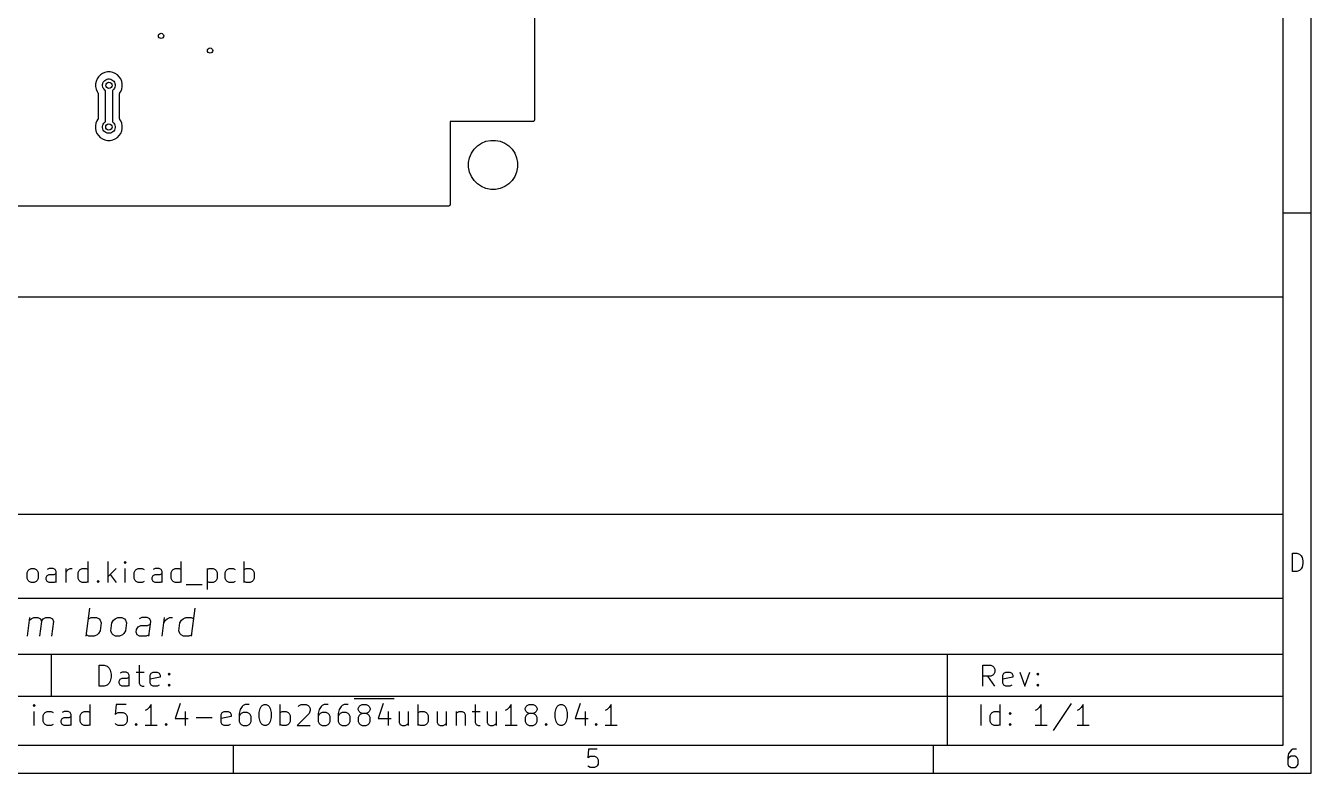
# Model space of a CAD drawing. Extents: x -66 to 211, y -177 to 13.
# Drawn here: x 119.6 to 211.4, y -176.9 to -123.6 of the extents above; entities that cross this region are included whole.
import ezdxf

# ---------------------------------------------------------------- set-up
doc = ezdxf.new("R2010")
doc.units = 0
doc.layers.add('BLACK', color=7, linetype='CONTINUOUS')

msp = doc.modelspace()

# ---------------------------------------------------------------- linework, layer by layer
at = {"layer": 'BLACK', "linetype": 'CONTINUOUS'}
for p, q in [((211.435, -176.949), (211.435, 13.0581)), ((209.435, -174.949), (209.435, 11.0581)), ((155.949, -117.324), (155.949, -130.289)), ((124.639, -127.538), (124.602, -127.724)), ((124.711, -127.364), (124.639, -127.538)), ((124.816, -127.207), (124.711, -127.364)), ((124.949, -127.074), (124.816, -127.207)), ((125.106, -126.969), (124.949, -127.074)), ((125.28, -126.897), (125.106, -126.969)), ((125.127, -127.687), (125.161, -127.605)), ((125.161, -127.605), (125.21, -127.531)), ((125.21, -127.531), (125.273, -127.468)), ((125.273, -127.468), (125.347, -127.419)), ((125.465, -126.86), (125.28, -126.897)), ((125.347, -127.419), (125.429, -127.385)), ((125.429, -127.385), (125.515, -127.368)), ((125.654, -126.86), (125.465, -126.86)), ((125.515, -127.368), (125.604, -127.368)), ((125.604, -127.368), (125.691, -127.385)), ((125.839, -126.897), (125.654, -126.86)), ((125.691, -127.385), (125.773, -127.419)), ((125.773, -127.419), (125.847, -127.468)), ((126.014, -126.969), (125.839, -126.897)), ((125.847, -127.468), (125.909, -127.531)), ((125.909, -127.531), (125.959, -127.605)), ((125.959, -127.605), (125.993, -127.687)), ((126.171, -127.074), (126.014, -126.969)), ((126.304, -127.207), (126.171, -127.074)), ((126.409, -127.364), (126.304, -127.207)), ((126.481, -127.538), (126.409, -127.364)), ((126.518, -127.724), (126.481, -127.538)), ((124.602, -127.724), (124.602, -127.912)), ((124.602, -127.912), (124.639, -128.097)), ((124.639, -128.097), (124.711, -128.272)), ((124.711, -128.272), (124.776, -128.37)), ((124.776, -128.37), (124.777, -128.37)), ((124.777, -128.37), (124.777, -128.37)), ((124.777, -128.37), (124.777, -128.37)), ((124.777, -128.37), (124.777, -128.371)), ((124.777, -128.371), (124.783, -128.382)), ((124.783, -128.382), (124.788, -128.392)), ((124.788, -128.392), (124.788, -128.393)), ((124.788, -128.393), (124.789, -128.393)), ((124.789, -128.393), (124.792, -128.405)), ((124.792, -128.405), (124.795, -128.416)), ((124.795, -128.416), (124.795, -128.416)), ((124.795, -128.416), (124.796, -128.417)), ((124.796, -128.417), (124.797, -128.429)), ((124.797, -128.429), (124.798, -128.44)), ((124.798, -128.44), (124.798, -130.174)), ((125.11, -127.774), (125.127, -127.687)), ((125.11, -127.862), (125.11, -127.774)), ((125.127, -127.949), (125.11, -127.862)), ((125.161, -128.031), (125.127, -127.949)), ((125.21, -128.105), (125.161, -128.031)), ((125.273, -128.167), (125.21, -128.105)), ((125.306, -128.189), (125.273, -128.167)), ((125.306, -130.427), (125.306, -128.189)), ((125.847, -128.167), (125.814, -128.189)), ((125.814, -128.189), (125.814, -130.43)), ((125.909, -128.105), (125.847, -128.167)), ((125.959, -128.031), (125.909, -128.105)), ((125.993, -127.949), (125.959, -128.031)), ((125.993, -127.687), (126.01, -127.774)), ((126.01, -127.862), (125.993, -127.949)), ((126.01, -127.774), (126.01, -127.862)), ((126.322, -128.439), (126.323, -128.427)), ((126.322, -128.44), (126.322, -128.439)), ((126.322, -130.181), (126.322, -128.44)), ((126.322, -128.44), (126.322, -128.44)), ((126.322, -128.44), (126.322, -128.44)), ((126.322, -128.44), (126.322, -128.44)), ((126.323, -128.427), (126.324, -128.415)), ((126.324, -128.415), (126.325, -128.415)), ((126.325, -128.414), (126.328, -128.403)), ((126.325, -128.415), (126.325, -128.414)), ((126.328, -128.403), (126.332, -128.392)), ((126.332, -128.39), (126.338, -128.38)), ((126.332, -128.391), (126.332, -128.39)), ((126.332, -128.392), (126.332, -128.391)), ((126.338, -128.38), (126.343, -128.37)), ((126.343, -128.37), (126.409, -128.272)), ((126.409, -128.272), (126.481, -128.097)), ((126.481, -128.097), (126.518, -127.912)), ((126.518, -127.912), (126.518, -127.724)), ((124.708, -130.346), (124.636, -130.52)), ((124.776, -130.244), (124.708, -130.346)), ((124.782, -130.234), (124.776, -130.244)), ((124.788, -130.224), (124.782, -130.234)), ((124.792, -130.211), (124.788, -130.222)), ((124.788, -130.222), (124.788, -130.223)), ((124.788, -130.223), (124.788, -130.224)), ((124.795, -130.2), (124.792, -130.211)), ((124.797, -130.187), (124.795, -130.199)), ((124.795, -130.199), (124.795, -130.199)), ((124.795, -130.199), (124.795, -130.2)), ((124.798, -130.175), (124.797, -130.187)), ((124.798, -130.174), (124.798, -130.174)), ((124.798, -130.174), (124.798, -130.174)), ((124.798, -130.174), (124.798, -130.174)), ((124.798, -130.174), (124.798, -130.175)), ((126.323, -130.193), (126.322, -130.181)), ((126.324, -130.204), (126.323, -130.193)), ((126.324, -130.205), (126.324, -130.204)), ((126.324, -130.206), (126.324, -130.205)), ((126.328, -130.217), (126.324, -130.206)), ((126.331, -130.228), (126.328, -130.217)), ((126.331, -130.229), (126.331, -130.228)), ((126.331, -130.23), (126.331, -130.229)), ((126.337, -130.24), (126.331, -130.23)), ((126.342, -130.25), (126.337, -130.24)), ((126.343, -130.251), (126.342, -130.25)), ((126.343, -130.252), (126.343, -130.251)), ((126.343, -130.251), (126.343, -130.251)), ((126.343, -130.251), (126.343, -130.251)), ((126.406, -130.346), (126.343, -130.252)), ((126.478, -130.52), (126.406, -130.346)), ((155.911, -130.38), (155.901, -130.388)), ((155.919, -130.37), (155.911, -130.379)), ((155.911, -130.379), (155.911, -130.38)), ((155.911, -130.38), (155.911, -130.38)), ((155.927, -130.361), (155.919, -130.37)), ((155.933, -130.35), (155.927, -130.36)), ((155.927, -130.36), (155.927, -130.361)), ((155.927, -130.361), (155.927, -130.361)), ((155.939, -130.339), (155.933, -130.35)), ((155.942, -130.327), (155.939, -130.339)), ((155.939, -130.339), (155.939, -130.339)), ((155.939, -130.339), (155.939, -130.339)), ((155.946, -130.316), (155.942, -130.327)), ((155.947, -130.303), (155.946, -130.315)), ((155.946, -130.315), (155.946, -130.315)), ((155.946, -130.315), (155.946, -130.316)), ((155.949, -130.291), (155.947, -130.303)), ((155.949, -130.289), (155.949, -130.29)), ((155.949, -130.29), (155.949, -130.29)), ((155.949, -130.29), (155.949, -130.29)), ((155.949, -130.29), (155.949, -130.291)), ((124.636, -130.52), (124.599, -130.705)), ((124.599, -130.705), (124.599, -130.894)), ((124.599, -130.894), (124.636, -131.079)), ((124.636, -131.079), (124.708, -131.254)), ((124.708, -131.254), (124.813, -131.411)), ((125.107, -130.756), (125.125, -130.669)), ((125.107, -130.844), (125.107, -130.756)), ((125.125, -130.931), (125.107, -130.844)), ((125.125, -130.669), (125.158, -130.587)), ((125.158, -131.013), (125.125, -130.931)), ((125.158, -130.587), (125.208, -130.513)), ((125.208, -131.087), (125.158, -131.013)), ((125.208, -130.513), (125.27, -130.45)), ((125.27, -131.149), (125.208, -131.087)), ((125.27, -130.45), (125.306, -130.427)), ((125.344, -131.199), (125.27, -131.149)), ((125.426, -131.233), (125.344, -131.199)), ((125.513, -131.25), (125.426, -131.233)), ((125.602, -131.25), (125.513, -131.25)), ((125.689, -131.233), (125.602, -131.25)), ((125.77, -131.199), (125.689, -131.233)), ((125.844, -131.149), (125.77, -131.199)), ((125.814, -130.43), (125.844, -130.45)), ((125.844, -130.45), (125.907, -130.513)), ((125.907, -131.087), (125.844, -131.149)), ((125.907, -130.513), (125.956, -130.587)), ((125.956, -131.013), (125.907, -131.087)), ((125.956, -130.587), (125.99, -130.669)), ((125.99, -130.931), (125.956, -131.013)), ((125.99, -130.669), (126.007, -130.756)), ((126.007, -130.844), (125.99, -130.931)), ((126.007, -130.756), (126.007, -130.844)), ((126.301, -131.411), (126.406, -131.254)), ((126.406, -131.254), (126.478, -131.079)), ((126.515, -130.705), (126.478, -130.52)), ((126.478, -131.079), (126.515, -130.894)), ((126.515, -130.894), (126.515, -130.705)), ((149.924, -130.417), (149.923, -130.423)), ((149.923, -130.423), (149.923, -136.323)), ((149.93, -130.416), (149.924, -130.417)), ((155.822, -130.416), (149.93, -130.416)), ((155.834, -130.415), (155.822, -130.416)), ((155.846, -130.414), (155.834, -130.415)), ((155.858, -130.41), (155.846, -130.414)), ((155.846, -130.414), (155.846, -130.414)), ((155.846, -130.414), (155.846, -130.414)), ((155.869, -130.407), (155.858, -130.41)), ((155.87, -130.407), (155.869, -130.407)), ((155.881, -130.401), (155.87, -130.407)), ((155.87, -130.407), (155.87, -130.407)), ((155.891, -130.396), (155.881, -130.401)), ((155.892, -130.395), (155.891, -130.396)), ((155.901, -130.388), (155.892, -130.395)), ((155.892, -130.395), (155.892, -130.395)), ((124.813, -131.411), (124.947, -131.544)), ((124.947, -131.544), (125.103, -131.649)), ((125.103, -131.649), (125.278, -131.721)), ((125.278, -131.721), (125.463, -131.758)), ((125.463, -131.758), (125.652, -131.758)), ((125.652, -131.758), (125.837, -131.721)), ((125.837, -131.721), (126.011, -131.649)), ((126.011, -131.649), (126.168, -131.544)), ((126.168, -131.544), (126.301, -131.411)), ((151.64, -132.387), (151.884, -132.143)), ((151.884, -132.143), (152.171, -131.952)), ((152.171, -131.952), (152.489, -131.82)), ((152.489, -131.82), (152.827, -131.752)), ((152.827, -131.752), (153.172, -131.752)), ((153.172, -131.752), (153.51, -131.82)), ((153.51, -131.82), (153.828, -131.952)), ((153.828, -131.952), (154.115, -132.143)), ((154.115, -132.143), (154.359, -132.387)), ((151.249, -133.33), (151.317, -132.992)), ((151.317, -132.992), (151.449, -132.673)), ((151.449, -132.673), (151.64, -132.387)), ((154.359, -132.387), (154.55, -132.673)), ((154.55, -132.673), (154.682, -132.992)), ((154.682, -132.992), (154.749, -133.33)), ((151.249, -133.675), (151.249, -133.33)), ((151.317, -134.013), (151.249, -133.675)), ((151.449, -134.331), (151.317, -134.013)), ((154.682, -134.013), (154.55, -134.331)), ((154.749, -133.675), (154.682, -134.013)), ((154.749, -133.33), (154.749, -133.675)), ((151.64, -134.618), (151.449, -134.331)), ((151.884, -134.862), (151.64, -134.618)), ((152.171, -135.053), (151.884, -134.862)), ((154.115, -134.862), (153.828, -135.053)), ((154.359, -134.618), (154.115, -134.862)), ((154.55, -134.331), (154.359, -134.618)), ((152.489, -135.185), (152.171, -135.053)), ((152.827, -135.252), (152.489, -135.185)), ((153.172, -135.252), (152.827, -135.252)), ((153.51, -135.185), (153.172, -135.252)), ((153.828, -135.053), (153.51, -135.185)), ((149.796, -136.45), (73.7108, -136.45)), ((149.808, -136.449), (149.796, -136.45)), ((149.82, -136.448), (149.808, -136.449)), ((149.821, -136.448), (149.82, -136.448)), ((149.833, -136.444), (149.821, -136.448)), ((149.821, -136.448), (149.821, -136.448)), ((149.844, -136.441), (149.833, -136.444)), ((149.845, -136.441), (149.844, -136.441)), ((149.844, -136.441), (149.844, -136.441)), ((149.855, -136.435), (149.845, -136.441)), ((149.866, -136.43), (149.855, -136.435)), ((149.867, -136.429), (149.866, -136.429)), ((149.866, -136.429), (149.866, -136.43)), ((149.876, -136.421), (149.867, -136.429)), ((149.885, -136.414), (149.876, -136.421)), ((149.886, -136.414), (149.885, -136.414)), ((149.894, -136.404), (149.886, -136.413)), ((149.886, -136.413), (149.886, -136.414)), ((149.901, -136.395), (149.894, -136.404)), ((149.902, -136.395), (149.901, -136.395)), ((149.907, -136.384), (149.902, -136.394)), ((149.902, -136.394), (149.902, -136.395)), ((149.913, -136.373), (149.907, -136.384)), ((149.914, -136.372), (149.913, -136.373)), ((149.913, -136.373), (149.913, -136.373)), ((149.917, -136.361), (149.914, -136.372)), ((149.921, -136.35), (149.917, -136.361)), ((149.922, -136.337), (149.921, -136.349)), ((149.921, -136.349), (149.921, -136.349)), ((149.921, -136.349), (149.921, -136.35)), ((149.923, -136.325), (149.922, -136.337)), ((149.923, -136.323), (149.923, -136.324)), ((149.923, -136.324), (149.923, -136.324)), ((149.923, -136.324), (149.923, -136.324)), ((149.923, -136.324), (149.923, -136.325)), ((211.435, -136.942), (209.435, -136.942)), ((209.435, -142.949), (101.435, -142.949)), ((209.435, -174.949), (209.435, -142.949)), ((101.435, -158.449), (209.435, -158.449)), ((210.094, -162.53), (210.094, -161.23)), ((210.094, -161.23), (210.404, -161.23)), ((210.404, -161.23), (210.589, -161.292)), ((210.589, -161.292), (210.713, -161.416)), ((210.713, -161.416), (210.775, -161.539)), ((210.775, -161.539), (210.837, -161.787)), ((119.724, -162.613), (119.795, -162.471)), ((119.795, -162.471), (119.867, -162.399)), ((119.867, -162.399), (120.01, -162.328)), ((120.01, -162.328), (120.224, -162.328)), ((120.224, -162.328), (120.367, -162.399)), ((120.367, -162.399), (120.438, -162.471)), ((120.438, -162.471), (120.51, -162.613)), ((121.295, -162.328), (121.153, -162.399)), ((121.581, -162.328), (121.295, -162.328)), ((121.724, -162.399), (121.581, -162.328)), ((121.795, -162.542), (121.724, -162.399)), ((122.51, -163.328), (122.51, -162.328)), ((122.51, -162.613), (122.581, -162.471)), ((122.581, -162.471), (122.653, -162.399)), ((122.653, -162.399), (122.795, -162.328)), ((122.795, -162.328), (122.938, -162.328)), ((123.367, -162.613), (123.438, -162.471)), ((123.438, -162.471), (123.51, -162.399)), ((123.51, -162.399), (123.653, -162.328)), ((123.653, -162.328), (123.938, -162.328)), ((123.938, -162.328), (124.081, -162.399)), ((124.081, -163.328), (124.081, -161.828)), ((125.51, -163.328), (125.51, -161.828)), ((126.081, -162.328), (125.51, -162.899)), ((126.724, -161.828), (126.653, -161.899)), ((126.653, -161.899), (126.724, -161.971)), ((126.795, -161.899), (126.724, -161.828)), ((126.724, -161.828), (126.724, -161.971)), ((126.724, -161.971), (126.795, -161.899)), ((126.724, -163.328), (126.724, -162.328)), ((127.367, -162.613), (127.438, -162.471)), ((127.438, -162.471), (127.51, -162.399)), ((127.51, -162.399), (127.653, -162.328)), ((127.653, -162.328), (127.938, -162.328)), ((127.938, -162.328), (128.081, -162.399)), ((128.867, -162.328), (128.724, -162.399)), ((129.153, -162.328), (128.867, -162.328)), ((129.295, -162.399), (129.153, -162.328)), ((129.367, -162.542), (129.295, -162.399)), ((130.01, -162.613), (130.081, -162.471)), ((130.081, -162.471), (130.153, -162.399)), ((130.153, -162.399), (130.295, -162.328)), ((130.295, -162.328), (130.581, -162.328)), ((130.581, -162.328), (130.724, -162.399)), ((130.724, -163.328), (130.724, -161.828)), ((132.581, -162.328), (132.581, -163.828)), ((132.581, -162.399), (132.724, -162.328)), ((132.724, -162.328), (133.01, -162.328)), ((133.01, -162.328), (133.153, -162.399)), ((133.153, -162.399), (133.224, -162.471)), ((133.224, -162.471), (133.295, -162.613)), ((133.867, -162.613), (133.938, -162.471)), ((133.938, -162.471), (134.01, -162.399)), ((134.01, -162.399), (134.153, -162.328)), ((134.153, -162.328), (134.438, -162.328)), ((134.438, -162.328), (134.581, -162.399)), ((135.224, -163.328), (135.224, -161.828)), ((135.224, -162.399), (135.367, -162.328)), ((135.367, -162.328), (135.653, -162.328)), ((135.653, -162.328), (135.795, -162.399)), ((135.795, -162.399), (135.867, -162.471)), ((135.867, -162.471), (135.938, -162.613)), ((210.589, -162.468), (210.404, -162.53)), ((210.713, -162.344), (210.589, -162.468)), ((210.775, -162.22), (210.713, -162.344)), ((210.837, -161.973), (210.775, -162.22)), ((210.837, -161.787), (210.837, -161.973)), ((119.724, -163.042), (119.724, -162.613)), ((119.795, -163.185), (119.724, -163.042)), ((119.867, -163.256), (119.795, -163.185)), ((120.01, -163.328), (119.867, -163.256)), ((120.224, -163.328), (120.01, -163.328)), ((120.367, -163.256), (120.224, -163.328)), ((120.438, -163.185), (120.367, -163.256)), ((120.51, -163.042), (120.438, -163.185)), ((120.51, -162.613), (120.51, -163.042)), ((121.081, -162.971), (121.153, -162.828)), ((121.081, -163.113), (121.081, -162.971)), ((121.153, -163.256), (121.081, -163.113)), ((121.153, -162.828), (121.295, -162.756)), ((121.295, -163.328), (121.153, -163.256)), ((121.295, -162.756), (121.653, -162.756)), ((121.653, -163.328), (121.295, -163.328)), ((121.653, -162.756), (121.795, -162.685)), ((121.795, -163.256), (121.653, -163.328)), ((121.795, -163.328), (121.795, -162.542)), ((123.367, -163.042), (123.367, -162.613)), ((123.438, -163.185), (123.367, -163.042)), ((123.51, -163.256), (123.438, -163.185)), ((123.653, -163.328), (123.51, -163.256)), ((123.938, -163.328), (123.653, -163.328)), ((124.081, -163.256), (123.938, -163.328)), ((124.724, -163.256), (124.795, -163.185)), ((124.795, -163.328), (124.724, -163.256)), ((124.795, -163.185), (124.867, -163.256)), ((124.795, -163.185), (124.795, -163.328)), ((124.867, -163.256), (124.795, -163.328)), ((125.653, -162.756), (126.081, -163.328)), ((127.367, -163.042), (127.367, -162.613)), ((127.438, -163.185), (127.367, -163.042)), ((127.51, -163.256), (127.438, -163.185)), ((127.653, -163.328), (127.51, -163.256)), ((127.938, -163.328), (127.653, -163.328)), ((128.081, -163.256), (127.938, -163.328)), ((128.653, -162.971), (128.724, -162.828)), ((128.653, -163.113), (128.653, -162.971)), ((128.724, -163.256), (128.653, -163.113)), ((128.724, -162.828), (128.867, -162.756)), ((128.867, -163.328), (128.724, -163.256)), ((128.867, -162.756), (129.224, -162.756)), ((129.224, -163.328), (128.867, -163.328)), ((129.224, -162.756), (129.367, -162.685)), ((129.367, -163.256), (129.224, -163.328)), ((129.367, -163.328), (129.367, -162.542)), ((130.01, -163.042), (130.01, -162.613)), ((130.081, -163.185), (130.01, -163.042)), ((130.153, -163.256), (130.081, -163.185)), ((130.295, -163.328), (130.153, -163.256)), ((130.581, -163.328), (130.295, -163.328)), ((130.724, -163.256), (130.581, -163.328)), ((132.724, -163.328), (132.581, -163.256)), ((133.01, -163.328), (132.724, -163.328)), ((133.153, -163.256), (133.01, -163.328)), ((133.224, -163.185), (133.153, -163.256)), ((133.295, -163.042), (133.224, -163.185)), ((133.295, -162.613), (133.295, -163.042)), ((133.867, -163.042), (133.867, -162.613)), ((133.938, -163.185), (133.867, -163.042)), ((134.01, -163.256), (133.938, -163.185)), ((134.153, -163.328), (134.01, -163.256)), ((134.438, -163.328), (134.153, -163.328)), ((134.581, -163.256), (134.438, -163.328)), ((135.367, -163.328), (135.224, -163.256)), ((135.653, -163.328), (135.367, -163.328)), ((135.795, -163.256), (135.653, -163.328)), ((135.867, -163.185), (135.795, -163.256)), ((135.938, -163.042), (135.867, -163.185)), ((135.938, -162.613), (135.938, -163.042)), ((210.404, -162.53), (210.094, -162.53)), ((131.081, -163.471), (132.224, -163.471)), ((101.435, -164.449), (209.435, -164.449)), ((123.945, -167.154), (124.195, -165.154)), ((131.468, -167.154), (131.718, -165.154)), ((119.754, -167.154), (119.921, -165.821)), ((119.897, -166.011), (120.004, -165.916)), ((120.004, -165.916), (120.207, -165.821)), ((120.207, -165.821), (120.492, -165.821)), ((120.492, -165.821), (120.671, -165.916)), ((120.742, -166.106), (120.611, -167.154)), ((120.671, -165.916), (120.742, -166.106)), ((120.742, -166.106), (120.861, -165.916)), ((120.861, -165.916), (121.064, -165.821)), ((121.064, -165.821), (121.349, -165.821)), ((121.349, -165.821), (121.528, -165.916)), ((121.599, -166.106), (121.468, -167.154)), ((121.528, -165.916), (121.599, -166.106)), ((124.099, -165.916), (124.302, -165.821)), ((124.302, -165.821), (124.683, -165.821)), ((124.683, -165.821), (124.861, -165.916)), ((124.861, -165.916), (124.945, -166.011)), ((124.945, -166.011), (125.016, -166.201)), ((125.778, -166.201), (125.897, -166.011)), ((125.897, -166.011), (126.004, -165.916)), ((126.004, -165.916), (126.207, -165.821)), ((126.207, -165.821), (126.492, -165.821)), ((126.492, -165.821), (126.671, -165.916)), ((126.671, -165.916), (126.754, -166.011)), ((126.754, -166.011), (126.826, -166.201)), ((127.921, -165.821), (127.718, -165.916)), ((128.302, -165.821), (127.921, -165.821)), ((128.48, -165.916), (128.302, -165.821)), ((128.421, -167.154), (128.552, -166.106)), ((128.552, -166.106), (128.48, -165.916)), ((129.373, -167.154), (129.54, -165.821)), ((129.492, -166.201), (129.611, -166.011)), ((129.611, -166.011), (129.718, -165.916)), ((129.718, -165.916), (129.921, -165.821)), ((129.921, -165.821), (130.111, -165.821)), ((130.635, -166.201), (130.754, -166.011)), ((130.754, -166.011), (130.861, -165.916)), ((130.861, -165.916), (131.064, -165.821)), ((131.064, -165.821), (131.445, -165.821)), ((131.445, -165.821), (131.623, -165.916)), ((124.135, -167.154), (123.957, -167.059)), ((124.718, -167.059), (124.516, -167.154)), ((124.826, -166.963), (124.718, -167.059)), ((124.945, -166.773), (124.826, -166.963)), ((125.016, -166.201), (124.945, -166.773)), ((125.707, -166.773), (125.778, -166.201)), ((125.778, -166.963), (125.707, -166.773)), ((125.861, -167.059), (125.778, -166.963)), ((126.04, -167.154), (125.861, -167.059)), ((126.528, -167.059), (126.326, -167.154)), ((126.635, -166.963), (126.528, -167.059)), ((126.754, -166.773), (126.635, -166.963)), ((126.826, -166.201), (126.754, -166.773)), ((127.504, -166.868), (127.528, -166.678)), ((127.576, -167.059), (127.504, -166.868)), ((127.528, -166.678), (127.647, -166.487)), ((127.754, -167.154), (127.576, -167.059)), ((127.647, -166.487), (127.849, -166.392)), ((127.849, -166.392), (128.326, -166.392)), ((128.433, -167.059), (128.23, -167.154)), ((128.326, -166.392), (128.528, -166.297)), ((130.564, -166.773), (130.635, -166.201)), ((130.635, -166.963), (130.564, -166.773)), ((130.718, -167.059), (130.635, -166.963)), ((130.897, -167.154), (130.718, -167.059)), ((131.48, -167.059), (131.278, -167.154)), ((124.516, -167.154), (124.135, -167.154)), ((126.326, -167.154), (126.04, -167.154)), ((128.23, -167.154), (127.754, -167.154)), ((131.278, -167.154), (130.897, -167.154)), ((101.435, -168.449), (209.435, -168.449)), ((121.435, -168.449), (121.435, -171.449)), ((185.435, -168.449), (185.435, -174.949)), ((124.867, -170.728), (124.867, -169.228)), ((124.867, -169.228), (125.224, -169.228)), ((125.224, -169.228), (125.438, -169.299)), ((125.438, -169.299), (125.581, -169.442)), ((125.581, -169.442), (125.653, -169.585)), ((125.653, -169.585), (125.724, -169.871)), ((126.51, -169.728), (126.367, -169.799)), ((126.795, -169.728), (126.51, -169.728)), ((126.938, -169.799), (126.795, -169.728)), ((127.01, -169.942), (126.938, -169.799)), ((127.51, -169.728), (128.081, -169.728)), ((127.724, -169.228), (127.724, -170.513)), ((128.51, -169.942), (128.581, -169.799)), ((128.581, -169.799), (128.724, -169.728)), ((128.724, -169.728), (129.01, -169.728)), ((129.01, -169.728), (129.153, -169.799)), ((129.153, -169.799), (129.224, -169.942)), ((129.795, -169.871), (129.867, -169.799)), ((129.867, -169.799), (129.938, -169.871)), ((129.867, -169.799), (129.867, -169.942)), ((187.987, -170.728), (187.987, -169.228)), ((187.987, -169.228), (188.558, -169.228)), ((188.558, -169.228), (188.701, -169.299)), ((188.701, -169.299), (188.773, -169.371)), ((188.773, -169.371), (188.844, -169.513)), ((188.844, -169.728), (188.773, -169.871)), ((188.844, -169.513), (188.844, -169.728)), ((189.415, -169.942), (189.487, -169.799)), ((189.487, -169.799), (189.63, -169.728)), ((189.63, -169.728), (189.915, -169.728)), ((189.915, -169.728), (190.058, -169.799)), ((190.058, -169.799), (190.13, -169.942)), ((190.63, -169.728), (190.987, -170.728)), ((190.987, -170.728), (191.344, -169.728)), ((191.844, -169.871), (191.915, -169.799)), ((191.915, -169.799), (191.987, -169.871)), ((191.915, -169.799), (191.915, -169.942)), ((125.224, -170.728), (124.867, -170.728)), ((125.438, -170.656), (125.224, -170.728)), ((125.581, -170.513), (125.438, -170.656)), ((125.653, -170.371), (125.581, -170.513)), ((125.724, -170.085), (125.653, -170.371)), ((125.724, -169.871), (125.724, -170.085)), ((126.295, -170.371), (126.367, -170.228)), ((126.295, -170.513), (126.295, -170.371)), ((126.367, -170.656), (126.295, -170.513)), ((126.367, -170.228), (126.51, -170.156)), ((126.51, -170.728), (126.367, -170.656)), ((126.51, -170.156), (126.867, -170.156)), ((126.867, -170.728), (126.51, -170.728)), ((126.867, -170.156), (127.01, -170.085)), ((127.01, -170.656), (126.867, -170.728)), ((127.01, -170.728), (127.01, -169.942)), ((127.724, -170.513), (127.795, -170.656)), ((127.795, -170.656), (127.938, -170.728)), ((127.938, -170.728), (128.081, -170.728)), ((128.51, -170.513), (128.51, -169.942)), ((129.224, -170.085), (128.51, -170.228)), ((128.581, -170.656), (128.51, -170.513)), ((128.724, -170.728), (128.581, -170.656)), ((129.01, -170.728), (128.724, -170.728)), ((129.153, -170.656), (129.01, -170.728)), ((129.224, -169.942), (129.224, -170.085)), ((129.867, -169.942), (129.795, -169.871)), ((129.795, -170.656), (129.867, -170.585)), ((129.867, -170.728), (129.795, -170.656)), ((129.938, -169.871), (129.867, -169.942)), ((129.867, -170.585), (129.938, -170.656)), ((129.867, -170.585), (129.867, -170.728)), ((129.938, -170.656), (129.867, -170.728)), ((188.558, -170.013), (187.987, -170.013)), ((188.844, -170.728), (188.344, -170.013)), ((188.701, -169.942), (188.558, -170.013)), ((188.773, -169.871), (188.701, -169.942)), ((189.415, -170.513), (189.415, -169.942)), ((190.13, -170.085), (189.415, -170.228)), ((189.487, -170.656), (189.415, -170.513)), ((189.63, -170.728), (189.487, -170.656)), ((189.915, -170.728), (189.63, -170.728)), ((190.058, -170.656), (189.915, -170.728)), ((190.13, -169.942), (190.13, -170.085)), ((191.915, -169.942), (191.844, -169.871)), ((191.844, -170.656), (191.915, -170.585)), ((191.915, -170.728), (191.844, -170.656)), ((191.987, -169.871), (191.915, -169.942)), ((191.915, -170.585), (191.987, -170.656)), ((191.915, -170.585), (191.915, -170.728)), ((191.987, -170.656), (191.915, -170.728)), ((101.435, -171.449), (209.435, -171.449)), ((143.081, -171.619), (144.51, -171.619)), ((144.51, -171.619), (145.938, -171.619)), ((120.224, -172.028), (120.153, -172.099)), ((120.153, -172.099), (120.224, -172.171)), ((120.295, -172.099), (120.224, -172.028)), ((120.224, -172.028), (120.224, -172.171)), ((120.224, -172.171), (120.295, -172.099)), ((120.224, -173.528), (120.224, -172.528)), ((120.938, -172.671), (121.01, -172.599)), ((121.01, -172.599), (121.153, -172.528)), ((121.153, -172.528), (121.438, -172.528)), ((121.438, -172.528), (121.581, -172.599)), ((122.367, -172.528), (122.224, -172.599)), ((122.653, -172.528), (122.367, -172.528)), ((122.795, -172.599), (122.653, -172.528)), ((122.867, -172.742), (122.795, -172.599)), ((123.581, -172.671), (123.653, -172.599)), ((123.653, -172.599), (123.795, -172.528)), ((123.795, -172.528), (124.081, -172.528)), ((124.081, -172.528), (124.224, -172.599)), ((124.224, -173.528), (124.224, -172.028)), ((126.081, -172.028), (126.01, -172.742)), ((126.795, -172.028), (126.081, -172.028)), ((126.081, -172.671), (126.224, -172.599)), ((126.224, -172.599), (126.581, -172.599)), ((126.581, -172.599), (126.724, -172.671)), ((128.295, -172.385), (128.153, -172.456)), ((128.438, -172.242), (128.295, -172.385)), ((128.581, -172.028), (128.438, -172.242)), ((128.581, -173.528), (128.581, -172.028)), ((130.653, -171.956), (130.295, -173.028)), ((131.01, -172.528), (131.01, -173.528)), ((133.581, -172.742), (133.653, -172.599)), ((133.653, -172.599), (133.795, -172.528)), ((133.795, -172.528), (134.081, -172.528)), ((134.081, -172.528), (134.224, -172.599)), ((134.224, -172.599), (134.295, -172.742)), ((134.938, -172.385), (134.867, -172.671)), ((135.081, -172.171), (134.938, -172.385)), ((135.153, -172.599), (135.01, -172.671)), ((135.153, -172.099), (135.081, -172.171)), ((135.295, -172.028), (135.153, -172.099)), ((135.438, -172.599), (135.153, -172.599)), ((135.581, -172.028), (135.295, -172.028)), ((135.581, -172.671), (135.438, -172.599)), ((136.295, -172.599), (136.367, -172.313)), ((136.295, -172.956), (136.295, -172.599)), ((136.367, -172.313), (136.438, -172.171)), ((136.438, -172.171), (136.51, -172.099)), ((136.51, -172.099), (136.653, -172.028)), ((136.653, -172.028), (136.795, -172.028)), ((136.795, -172.028), (136.938, -172.099)), ((136.938, -172.099), (137.01, -172.171)), ((137.01, -172.171), (137.081, -172.313)), ((137.081, -172.313), (137.153, -172.599)), ((137.153, -172.599), (137.153, -172.956)), ((137.795, -173.528), (137.795, -172.028)), ((137.795, -172.599), (137.938, -172.528)), ((137.938, -172.528), (138.224, -172.528)), ((138.224, -172.528), (138.367, -172.599)), ((138.367, -172.599), (138.438, -172.671)), ((139.081, -172.171), (139.153, -172.099)), ((139.153, -172.099), (139.295, -172.028)), ((139.295, -172.028), (139.653, -172.028)), ((139.653, -172.028), (139.795, -172.099)), ((139.795, -172.099), (139.867, -172.171)), ((139.867, -172.171), (139.938, -172.313)), ((139.938, -172.456), (139.867, -172.671)), ((139.938, -172.313), (139.938, -172.456)), ((140.581, -172.385), (140.51, -172.671)), ((140.724, -172.171), (140.581, -172.385)), ((140.795, -172.599), (140.653, -172.671)), ((140.795, -172.099), (140.724, -172.171)), ((140.938, -172.028), (140.795, -172.099)), ((141.081, -172.599), (140.795, -172.599)), ((141.224, -172.028), (140.938, -172.028)), ((141.224, -172.671), (141.081, -172.599)), ((142.01, -172.385), (141.938, -172.671)), ((142.153, -172.171), (142.01, -172.385)), ((142.224, -172.599), (142.081, -172.671)), ((142.224, -172.099), (142.153, -172.171)), ((142.367, -172.028), (142.224, -172.099)), ((142.51, -172.599), (142.224, -172.599)), ((142.653, -172.028), (142.367, -172.028)), ((142.653, -172.671), (142.51, -172.599)), ((143.367, -172.313), (143.438, -172.171)), ((143.367, -172.385), (143.367, -172.313)), ((143.438, -172.528), (143.367, -172.385)), ((143.438, -172.171), (143.51, -172.099)), ((143.51, -172.599), (143.438, -172.528)), ((143.51, -172.099), (143.653, -172.028)), ((143.653, -172.671), (143.51, -172.599)), ((143.653, -172.028), (143.938, -172.028)), ((143.938, -172.028), (144.081, -172.099)), ((144.081, -172.599), (143.938, -172.671)), ((144.081, -172.099), (144.153, -172.171)), ((144.153, -172.528), (144.081, -172.599)), ((144.153, -172.171), (144.224, -172.313)), ((144.224, -172.385), (144.153, -172.528)), ((144.224, -172.313), (144.224, -172.385)), ((145.153, -171.956), (144.795, -173.028)), ((145.51, -172.528), (145.51, -173.528)), ((146.295, -172.528), (146.295, -173.313)), ((146.938, -172.528), (146.938, -173.528)), ((147.653, -173.528), (147.653, -172.028)), ((147.653, -172.599), (147.795, -172.528)), ((147.795, -172.528), (148.081, -172.528)), ((148.081, -172.528), (148.224, -172.599)), ((148.224, -172.599), (148.295, -172.671)), ((149.01, -172.528), (149.01, -173.313)), ((149.653, -172.528), (149.653, -173.528)), ((150.367, -172.528), (150.367, -173.528)), ((150.367, -172.671), (150.438, -172.599)), ((150.438, -172.599), (150.581, -172.528)), ((150.581, -172.528), (150.795, -172.528)), ((150.795, -172.528), (150.938, -172.599)), ((150.938, -172.599), (151.01, -172.742)), ((151.51, -172.528), (152.081, -172.528)), ((151.724, -172.028), (151.724, -173.313)), ((152.581, -172.528), (152.581, -173.313)), ((153.224, -172.528), (153.224, -173.528)), ((154.01, -172.385), (153.867, -172.456)), ((154.153, -172.242), (154.01, -172.385)), ((154.295, -172.028), (154.153, -172.242)), ((154.295, -173.528), (154.295, -172.028)), ((155.295, -172.313), (155.367, -172.171)), ((155.295, -172.385), (155.295, -172.313)), ((155.367, -172.528), (155.295, -172.385)), ((155.367, -172.171), (155.438, -172.099)), ((155.438, -172.599), (155.367, -172.528)), ((155.438, -172.099), (155.581, -172.028)), ((155.581, -172.671), (155.438, -172.599)), ((155.581, -172.028), (155.867, -172.028)), ((155.867, -172.028), (156.01, -172.099)), ((156.01, -172.599), (155.867, -172.671)), ((156.01, -172.099), (156.081, -172.171)), ((156.081, -172.528), (156.01, -172.599)), ((156.081, -172.171), (156.153, -172.313)), ((156.153, -172.385), (156.081, -172.528)), ((156.153, -172.313), (156.153, -172.385)), ((157.438, -172.599), (157.51, -172.313)), ((157.438, -172.956), (157.438, -172.599)), ((157.51, -172.313), (157.581, -172.171)), ((157.581, -172.171), (157.653, -172.099)), ((157.653, -172.099), (157.795, -172.028)), ((157.795, -172.028), (157.938, -172.028)), ((157.938, -172.028), (158.081, -172.099)), ((158.081, -172.099), (158.153, -172.171)), ((158.153, -172.171), (158.224, -172.313)), ((158.224, -172.313), (158.295, -172.599)), ((158.295, -172.599), (158.295, -172.956)), ((159.224, -171.956), (158.867, -173.028)), ((159.581, -172.528), (159.581, -173.528)), ((161.153, -172.385), (161.01, -172.456)), ((161.295, -172.242), (161.153, -172.385)), ((161.438, -172.028), (161.295, -172.242)), ((161.438, -173.528), (161.438, -172.028)), ((187.867, -173.528), (187.867, -172.028)), ((188.581, -172.671), (188.653, -172.599)), ((188.653, -172.599), (188.795, -172.528)), ((188.795, -172.528), (189.081, -172.528)), ((189.081, -172.528), (189.224, -172.599)), ((189.224, -173.528), (189.224, -172.028)), ((189.867, -172.671), (189.938, -172.599)), ((189.938, -172.599), (190.01, -172.671)), ((189.938, -172.599), (189.938, -172.742)), ((191.867, -172.385), (191.724, -172.456)), ((192.01, -172.242), (191.867, -172.385)), ((192.153, -172.028), (192.01, -172.242)), ((192.153, -173.528), (192.153, -172.028)), ((194.295, -171.956), (193.01, -173.885)), ((194.867, -172.385), (194.724, -172.456)), ((195.01, -172.242), (194.867, -172.385)), ((195.153, -172.028), (195.01, -172.242)), ((195.153, -173.528), (195.153, -172.028)), ((120.867, -172.813), (120.938, -172.671)), ((120.867, -173.242), (120.867, -172.813)), ((120.938, -173.385), (120.867, -173.242)), ((121.01, -173.456), (120.938, -173.385)), ((121.153, -173.528), (121.01, -173.456)), ((121.438, -173.528), (121.153, -173.528)), ((121.581, -173.456), (121.438, -173.528)), ((122.153, -173.171), (122.224, -173.028)), ((122.153, -173.313), (122.153, -173.171)), ((122.224, -173.456), (122.153, -173.313)), ((122.224, -173.028), (122.367, -172.956)), ((122.367, -173.528), (122.224, -173.456)), ((122.367, -172.956), (122.724, -172.956)), ((122.724, -173.528), (122.367, -173.528)), ((122.724, -172.956), (122.867, -172.885)), ((122.867, -173.456), (122.724, -173.528)), ((122.867, -173.528), (122.867, -172.742)), ((123.51, -172.813), (123.581, -172.671)), ((123.51, -173.242), (123.51, -172.813)), ((123.581, -173.385), (123.51, -173.242)), ((123.653, -173.456), (123.581, -173.385)), ((123.795, -173.528), (123.653, -173.456)), ((124.081, -173.528), (123.795, -173.528)), ((124.224, -173.456), (124.081, -173.528)), ((126.01, -172.742), (126.081, -172.671)), ((126.081, -173.456), (126.01, -173.385)), ((126.224, -173.528), (126.081, -173.456)), ((126.581, -173.528), (126.224, -173.528)), ((126.724, -173.456), (126.581, -173.528)), ((126.724, -172.671), (126.795, -172.742)), ((126.795, -173.385), (126.724, -173.456)), ((126.795, -172.742), (126.867, -172.885)), ((126.867, -173.242), (126.795, -173.385)), ((126.867, -172.885), (126.867, -173.242)), ((127.438, -173.456), (127.51, -173.385)), ((127.51, -173.528), (127.438, -173.456)), ((127.51, -173.385), (127.581, -173.456)), ((127.51, -173.385), (127.51, -173.528)), ((127.581, -173.456), (127.51, -173.528)), ((129.01, -173.528), (128.153, -173.528)), ((129.581, -173.456), (129.653, -173.385)), ((129.653, -173.528), (129.581, -173.456)), ((129.653, -173.385), (129.724, -173.456)), ((129.653, -173.385), (129.653, -173.528)), ((129.724, -173.456), (129.653, -173.528)), ((130.295, -173.028), (131.224, -173.028)), ((131.795, -172.956), (132.938, -172.956)), ((133.581, -173.313), (133.581, -172.742)), ((134.295, -172.885), (133.581, -173.028)), ((133.653, -173.456), (133.581, -173.313)), ((133.795, -173.528), (133.653, -173.456)), ((134.081, -173.528), (133.795, -173.528)), ((134.224, -173.456), (134.081, -173.528)), ((134.295, -172.742), (134.295, -172.885)), ((134.867, -172.671), (134.867, -173.242)), ((134.938, -172.742), (134.867, -172.885)), ((134.867, -173.242), (134.938, -173.385)), ((135.01, -172.671), (134.938, -172.742)), ((134.938, -173.385), (135.01, -173.456)), ((135.01, -173.456), (135.153, -173.528)), ((135.153, -173.528), (135.438, -173.528)), ((135.438, -173.528), (135.581, -173.456)), ((135.653, -172.742), (135.581, -172.671)), ((135.581, -173.456), (135.653, -173.385)), ((135.724, -172.885), (135.653, -172.742)), ((135.653, -173.385), (135.724, -173.242)), ((135.724, -173.242), (135.724, -172.885)), ((136.367, -173.242), (136.295, -172.956)), ((136.438, -173.385), (136.367, -173.242)), ((136.51, -173.456), (136.438, -173.385)), ((136.653, -173.528), (136.51, -173.456)), ((136.795, -173.528), (136.653, -173.528)), ((136.938, -173.456), (136.795, -173.528)), ((137.01, -173.385), (136.938, -173.456)), ((137.081, -173.242), (137.01, -173.385)), ((137.153, -172.956), (137.081, -173.242)), ((137.938, -173.528), (137.795, -173.456)), ((138.224, -173.528), (137.938, -173.528)), ((138.367, -173.456), (138.224, -173.528)), ((138.438, -173.385), (138.367, -173.456)), ((138.438, -172.671), (138.51, -172.813)), ((138.51, -173.242), (138.438, -173.385)), ((138.51, -172.813), (138.51, -173.242)), ((139.867, -172.671), (139.01, -173.528)), ((139.01, -173.528), (139.938, -173.528)), ((140.51, -172.671), (140.51, -173.242)), ((140.581, -172.742), (140.51, -172.885)), ((140.51, -173.242), (140.581, -173.385)), ((140.653, -172.671), (140.581, -172.742)), ((140.581, -173.385), (140.653, -173.456)), ((140.653, -173.456), (140.795, -173.528)), ((140.795, -173.528), (141.081, -173.528)), ((141.081, -173.528), (141.224, -173.456)), ((141.295, -172.742), (141.224, -172.671)), ((141.224, -173.456), (141.295, -173.385)), ((141.367, -172.885), (141.295, -172.742)), ((141.295, -173.385), (141.367, -173.242)), ((141.367, -173.242), (141.367, -172.885)), ((141.938, -172.671), (141.938, -173.242)), ((142.01, -172.742), (141.938, -172.885)), ((141.938, -173.242), (142.01, -173.385)), ((142.081, -172.671), (142.01, -172.742)), ((142.01, -173.385), (142.081, -173.456)), ((142.081, -173.456), (142.224, -173.528)), ((142.224, -173.528), (142.51, -173.528)), ((142.51, -173.528), (142.653, -173.456)), ((142.724, -172.742), (142.653, -172.671)), ((142.653, -173.456), (142.724, -173.385)), ((142.795, -172.885), (142.724, -172.742)), ((142.724, -173.385), (142.795, -173.242)), ((142.795, -173.242), (142.795, -172.885)), ((143.438, -172.813), (143.367, -172.956)), ((143.367, -172.956), (143.367, -173.242)), ((143.367, -173.242), (143.438, -173.385)), ((143.51, -172.742), (143.438, -172.813)), ((143.438, -173.385), (143.51, -173.456)), ((143.653, -172.671), (143.51, -172.742)), ((143.51, -173.456), (143.653, -173.528)), ((143.938, -172.671), (143.653, -172.671)), ((143.653, -173.528), (143.938, -173.528)), ((144.081, -172.742), (143.938, -172.671)), ((143.938, -173.528), (144.081, -173.456)), ((144.153, -172.813), (144.081, -172.742)), ((144.081, -173.456), (144.153, -173.385)), ((144.224, -172.956), (144.153, -172.813)), ((144.153, -173.385), (144.224, -173.242)), ((144.224, -173.242), (144.224, -172.956)), ((144.795, -173.028), (145.724, -173.028)), ((146.295, -173.313), (146.367, -173.456)), ((146.367, -173.456), (146.51, -173.528)), ((146.51, -173.528), (146.724, -173.528)), ((146.724, -173.528), (146.867, -173.456)), ((146.867, -173.456), (146.938, -173.385)), ((147.795, -173.528), (147.653, -173.456)), ((148.081, -173.528), (147.795, -173.528)), ((148.224, -173.456), (148.081, -173.528)), ((148.295, -173.385), (148.224, -173.456)), ((148.295, -172.671), (148.367, -172.813)), ((148.367, -173.242), (148.295, -173.385)), ((148.367, -172.813), (148.367, -173.242)), ((149.01, -173.313), (149.081, -173.456)), ((149.081, -173.456), (149.224, -173.528)), ((149.224, -173.528), (149.438, -173.528)), ((149.438, -173.528), (149.581, -173.456)), ((149.581, -173.456), (149.653, -173.385)), ((151.01, -172.742), (151.01, -173.528)), ((151.724, -173.313), (151.795, -173.456)), ((151.795, -173.456), (151.938, -173.528)), ((151.938, -173.528), (152.081, -173.528)), ((152.581, -173.313), (152.653, -173.456)), ((152.653, -173.456), (152.795, -173.528)), ((152.795, -173.528), (153.01, -173.528)), ((153.01, -173.528), (153.153, -173.456)), ((153.153, -173.456), (153.224, -173.385)), ((154.724, -173.528), (153.867, -173.528)), ((155.367, -172.813), (155.295, -172.956)), ((155.295, -172.956), (155.295, -173.242)), ((155.295, -173.242), (155.367, -173.385)), ((155.438, -172.742), (155.367, -172.813)), ((155.367, -173.385), (155.438, -173.456)), ((155.581, -172.671), (155.438, -172.742)), ((155.438, -173.456), (155.581, -173.528)), ((155.867, -172.671), (155.581, -172.671)), ((155.581, -173.528), (155.867, -173.528)), ((156.01, -172.742), (155.867, -172.671)), ((155.867, -173.528), (156.01, -173.456)), ((156.081, -172.813), (156.01, -172.742)), ((156.01, -173.456), (156.081, -173.385)), ((156.153, -172.956), (156.081, -172.813)), ((156.081, -173.385), (156.153, -173.242)), ((156.153, -173.242), (156.153, -172.956)), ((156.724, -173.456), (156.795, -173.385)), ((156.795, -173.528), (156.724, -173.456)), ((156.795, -173.385), (156.867, -173.456)), ((156.795, -173.385), (156.795, -173.528)), ((156.867, -173.456), (156.795, -173.528)), ((157.51, -173.242), (157.438, -172.956)), ((157.581, -173.385), (157.51, -173.242)), ((157.653, -173.456), (157.581, -173.385)), ((157.795, -173.528), (157.653, -173.456)), ((157.938, -173.528), (157.795, -173.528)), ((158.081, -173.456), (157.938, -173.528)), ((158.153, -173.385), (158.081, -173.456)), ((158.224, -173.242), (158.153, -173.385)), ((158.295, -172.956), (158.224, -173.242)), ((158.867, -173.028), (159.795, -173.028)), ((160.295, -173.456), (160.367, -173.385)), ((160.367, -173.528), (160.295, -173.456)), ((160.367, -173.385), (160.438, -173.456)), ((160.367, -173.385), (160.367, -173.528)), ((160.438, -173.456), (160.367, -173.528)), ((161.867, -173.528), (161.01, -173.528)), ((188.51, -172.813), (188.581, -172.671)), ((188.51, -173.242), (188.51, -172.813)), ((188.581, -173.385), (188.51, -173.242)), ((188.653, -173.456), (188.581, -173.385)), ((188.795, -173.528), (188.653, -173.456)), ((189.081, -173.528), (188.795, -173.528)), ((189.224, -173.456), (189.081, -173.528)), ((189.938, -172.742), (189.867, -172.671)), ((189.867, -173.456), (189.938, -173.385)), ((189.938, -173.528), (189.867, -173.456)), ((190.01, -172.671), (189.938, -172.742)), ((189.938, -173.385), (190.01, -173.456)), ((189.938, -173.385), (189.938, -173.528)), ((190.01, -173.456), (189.938, -173.528)), ((192.581, -173.528), (191.724, -173.528)), ((195.581, -173.528), (194.724, -173.528)), ((-63.5675, -174.949), (209.435, -174.949)), ((101.435, -174.949), (209.435, -174.949)), ((134.432, -174.949), (134.432, -176.949)), ((159.817, -175.237), (159.755, -175.856)), ((160.436, -175.237), (159.817, -175.237)), ((184.432, -174.949), (184.432, -176.949)), ((209.941, -175.361), (209.817, -175.547)), ((210.003, -175.299), (209.941, -175.361)), ((210.127, -175.237), (210.003, -175.299)), ((210.374, -175.237), (210.127, -175.237)), ((159.755, -175.856), (159.817, -175.794)), ((159.817, -175.794), (159.941, -175.732)), ((159.941, -175.732), (160.25, -175.732)), ((160.25, -175.732), (160.374, -175.794)), ((160.374, -175.794), (160.436, -175.856)), ((160.436, -175.856), (160.498, -175.98)), ((160.498, -175.98), (160.498, -176.29)), ((209.817, -175.547), (209.755, -175.794)), ((209.755, -175.794), (209.755, -176.29)), ((209.817, -175.856), (209.755, -175.98)), ((209.879, -175.794), (209.817, -175.856)), ((210.003, -175.732), (209.879, -175.794)), ((210.25, -175.732), (210.003, -175.732)), ((210.374, -175.794), (210.25, -175.732)), ((210.436, -175.856), (210.374, -175.794)), ((210.498, -175.98), (210.436, -175.856)), ((210.498, -176.29), (210.498, -175.98)), ((-65.5675, -176.949), (211.435, -176.949)), ((159.817, -176.475), (159.755, -176.413)), ((159.941, -176.537), (159.817, -176.475)), ((160.25, -176.537), (159.941, -176.537)), ((160.374, -176.475), (160.25, -176.537)), ((160.436, -176.413), (160.374, -176.475)), ((160.498, -176.29), (160.436, -176.413)), ((209.755, -176.29), (209.817, -176.413)), ((209.817, -176.413), (209.879, -176.475)), ((209.879, -176.475), (210.003, -176.537)), ((210.003, -176.537), (210.25, -176.537)), ((210.25, -176.537), (210.374, -176.475)), ((210.374, -176.475), (210.436, -176.413)), ((210.436, -176.413), (210.498, -176.29))]:
    msp.add_line(p, q, dxfattribs=at)
at = {"layer": 'BLACK'}
for centre, radius in [((129.286, -124.292), 0.1875), ((132.784, -125.339), 0.1875), ((125.56, -127.818), 0.225), ((125.557, -130.8), 0.225)]:
    msp.add_circle(centre, radius, dxfattribs=at)

doc.saveas('drawing.dxf')
